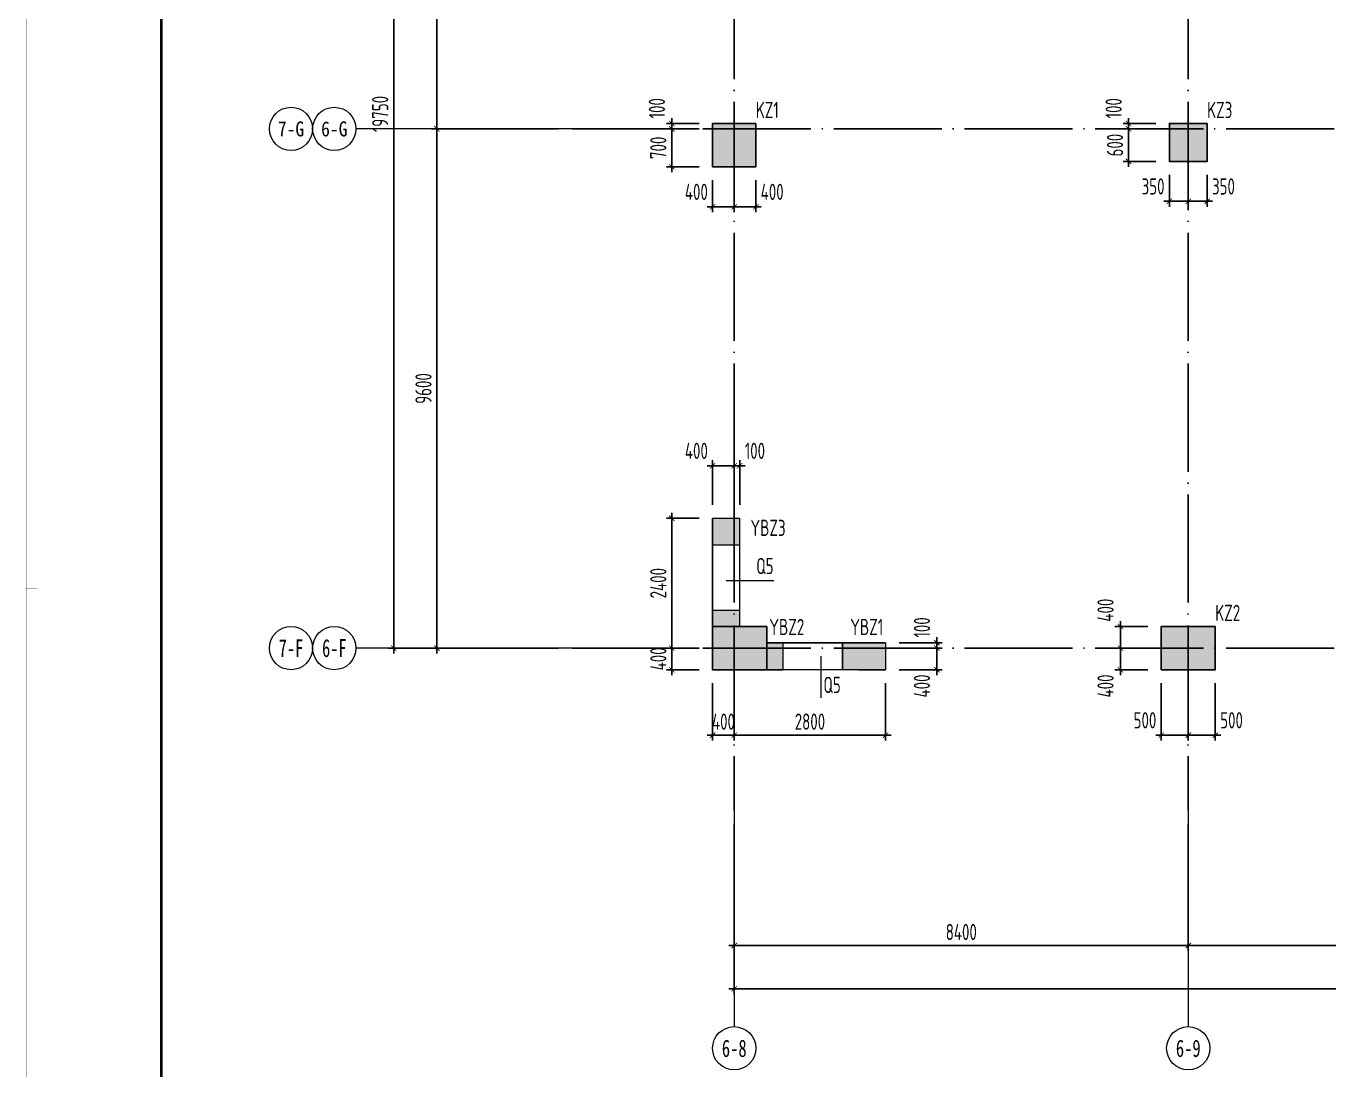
# Model space of a CAD drawing. Header units: millimetres. Extents: x -202076 to 1082610, y -439651 to 179350.
# Drawn here: x 89440 to 113545, y -23681 to -4380 of the extents above; entities that cross this region are included whole.
import ezdxf
from ezdxf.enums import TextEntityAlignment as Align

# ---------------------------------------------------------------- set-up
doc = ezdxf.new("R2010")
doc.units = ezdxf.units.MM
doc.header["$LTSCALE"] = 1000
doc.linetypes.add('DOTE', pattern=[2.42, 2, -0.2, 0.02, -0.2])
doc.linetypes.add('短虚线', pattern=[187.5, 125, -62.5])
for name, color, linetype in [('02-TEXT_轴号', 7, 'Continuous'), ('A_AXIS-轴线', 36, 'DOTE'), ('AXIS_TEXT', 7, 'Continuous'), ('COLU', 5, 'Continuous')]:
    doc.layers.add(name, color=color, linetype=linetype)
for name, color, linetype, lineweight in [('COLU_TEXT', 6, 'Continuous', 0), ('DIM', 3, 'Continuous', 0), ('WALL', 2, 'Continuous', 0), ('墙柱名称编号', 7, 'Continuous', 18), ('墙柱轮廓', 7, 'Continuous', 18), ('墙身名称编号', 3, 'Continuous', 18), ('墙身标注引线', 3, 'Continuous', 18), ('边缘构件填充', 253, 'Continuous', 18)]:
    doc.layers.add(name, color=color, linetype=linetype, lineweight=lineweight)
doc.styles.add('_TCH_AXIS', font='STXIHEI.TTF', dxfattribs={"width": 0.75})
doc.styles.add('COMPLEX', font='COMPLEX')
doc.styles.add('TSSD_Dimension', font='tssdeng.shx', dxfattribs={"width": 0.7, "bigfont": 'hztxt.shx'})
doc.styles.add('TSSD_Rein', font='tssdeng.shx', dxfattribs={"width": 0.7, "bigfont": 'hztxt.shx'})
doc.dimstyles.new('TSSD_100_100', dxfattribs={"dimtxt": 300, "dimasz": 100, "dimexe": 100, "dimexo": 250, "dimgap": 100, "dimtad": 1, "dimdec": 0, "dimzin": 0, "dimdsep": 46, "dimtxsty": 'TSSD_Dimension', "dimblk": 'ARCHTICK', "dimcen": 0, "dimdle": 100, "dimclrt": 7, "dimadec": 0, "dimazin": 0, "dimtfac": 1, "dimtdec": 0, "dimtix": 1, "dimtmove": 2, "dimatfit": 3, "dimfxl": 1, "dimtolj": 1, "dimtzin": 0, "dimarcsym": 0})

# ---------------------------------------------------------------- blocks, each defined once
blk = doc.blocks.new('_AXISO')
blk.add_circle((0, 0), 0.5)
at = {"layer": 'AXIS_TEXT', "style": 'COMPLEX', "width": 1.041667}
blk.add_attdef('A', text='', height=0.56, dxfattribs=at).set_placement((-0.25, -0.28), (0.25, -0.28), align=Align.FIT)
blk = doc.blocks.new('_ARCHTICK')
at = {"color": 0, "linetype": 'ByBlock', "const_width": 0.15}
blk.add_lwpolyline([(-0.5, -0.5), (0.5, 0.5)], dxfattribs=at)
blk = doc.blocks.new('*D254')
at = {"layer": 'Defpoints', "color": 0, "transparency": 16777216}
for p in [(97043, -6281), (99543, -6281), (99543, -15881)]:
    blk.add_point(p, dxfattribs=at)
at = {"layer": 'DIM', "color": 0, "lineweight": -2, "transparency": 16777216}
for p, q in [((97043, -15981), (97043, -6181)), ((99293, -6281), (96943, -6281)), ((99293, -15881), (96943, -15881))]:
    blk.add_line(p, q, dxfattribs=at)
at = {"layer": 'DIM', "color": 0, "lineweight": -2, "transparency": 16777216, "xscale": 100, "yscale": 100, "zscale": 100}
for p, rotation in [((97043, -6281), 90), ((97043, -15881), 270)]:
    blk.add_blockref('_ARCHTICK', p, dxfattribs=dict(at, rotation=rotation))
at = {"layer": 'DIM', "color": 7, "transparency": 16777216, "insert": (96793, -11081), "char_height": 300, "attachment_point": 5, "rotation": 90, "style": 'TSSD_Dimension'}
blk.add_mtext('\\A1;9600', dxfattribs=at)
blk = doc.blocks.new('*D255')
at = {"layer": 'Defpoints', "color": 0, "transparency": 16777216}
for p in [(97043, 3319), (99543, 3319), (99543, -6281)]:
    blk.add_point(p, dxfattribs=at)
at = {"layer": 'DIM', "color": 0, "lineweight": -2, "transparency": 16777216}
for p, q in [((97043, -6381), (97043, 3419)), ((99293, 3319), (96943, 3319)), ((99293, -6281), (96943, -6281))]:
    blk.add_line(p, q, dxfattribs=at)
at = {"layer": 'DIM', "color": 0, "lineweight": -2, "transparency": 16777216, "xscale": 100, "yscale": 100, "zscale": 100}
for p, rotation in [((97043, 3319), 90), ((97043, -6281), 270)]:
    blk.add_blockref('_ARCHTICK', p, dxfattribs=dict(at, rotation=rotation))
at = {"layer": 'DIM', "color": 7, "transparency": 16777216, "insert": (96793, -1481), "char_height": 300, "attachment_point": 5, "rotation": 90, "style": 'TSSD_Dimension'}
blk.add_mtext('\\A1;9600', dxfattribs=at)
blk = doc.blocks.new('*D257')
at = {"layer": 'Defpoints', "color": 0, "transparency": 16777216}
for p in [(96243, 3869), (99543, 3869), (99543, -15881)]:
    blk.add_point(p, dxfattribs=at)
at = {"layer": 'DIM', "color": 0, "lineweight": -2, "transparency": 16777216}
for p, q in [((99293, 3869), (96143, 3869)), ((96243, -15981), (96243, 3969)), ((99293, -15881), (96143, -15881))]:
    blk.add_line(p, q, dxfattribs=at)
at = {"layer": 'DIM', "color": 0, "lineweight": -2, "transparency": 16777216, "xscale": 100, "yscale": 100, "zscale": 100}
for p, rotation in [((96243, 3869), 90), ((96243, -15881), 270)]:
    blk.add_blockref('_ARCHTICK', p, dxfattribs=dict(at, rotation=rotation))
at = {"layer": 'DIM', "color": 7, "transparency": 16777216, "insert": (95993, -6006), "char_height": 300, "attachment_point": 5, "rotation": 90, "style": 'TSSD_Dimension'}
blk.add_mtext('\\A1;19750', dxfattribs=at)
blk = doc.blocks.new('*D262')
at = {"layer": 'Defpoints', "color": 0, "transparency": 16777216}
for p in [(102543, -18881), (110943, -18881), (110943, -21381)]:
    blk.add_point(p, dxfattribs=at)
at = {"layer": 'DIM', "color": 0, "lineweight": -2, "transparency": 16777216}
for p, q in [((102543, -19131), (102543, -21481)), ((110943, -19131), (110943, -21481)), ((102443, -21381), (111043, -21381))]:
    blk.add_line(p, q, dxfattribs=at)
at = {"layer": 'DIM', "color": 0, "lineweight": -2, "transparency": 16777216, "xscale": 100, "yscale": 100, "zscale": 100, "rotation": 180}
blk.add_blockref('_ARCHTICK', (102543, -21381), dxfattribs=at)
at = {"layer": 'DIM', "color": 0, "lineweight": -2, "transparency": 16777216, "xscale": 100, "yscale": 100, "zscale": 100}
blk.add_blockref('_ARCHTICK', (110943, -21381), dxfattribs=at)
at = {"layer": 'DIM', "color": 7, "transparency": 16777216, "insert": (106743, -21131), "char_height": 300, "attachment_point": 5, "style": 'TSSD_Dimension'}
blk.add_mtext('\\A1;8400', dxfattribs=at)
blk = doc.blocks.new('*D263')
at = {"layer": 'Defpoints', "color": 0, "transparency": 16777216}
for p in [(110943, -18881), (119343, -18881), (119343, -21381)]:
    blk.add_point(p, dxfattribs=at)
at = {"layer": 'DIM', "color": 0, "lineweight": -2, "transparency": 16777216}
for p, q in [((110943, -19131), (110943, -21481)), ((119343, -19131), (119343, -21481)), ((110843, -21381), (119443, -21381))]:
    blk.add_line(p, q, dxfattribs=at)
at = {"layer": 'DIM', "color": 0, "lineweight": -2, "transparency": 16777216, "xscale": 100, "yscale": 100, "zscale": 100, "rotation": 180}
blk.add_blockref('_ARCHTICK', (110943, -21381), dxfattribs=at)
at = {"layer": 'DIM', "color": 0, "lineweight": -2, "transparency": 16777216, "xscale": 100, "yscale": 100, "zscale": 100}
blk.add_blockref('_ARCHTICK', (119343, -21381), dxfattribs=at)
at = {"layer": 'DIM', "color": 7, "transparency": 16777216, "insert": (115143, -21131), "char_height": 300, "attachment_point": 5, "style": 'TSSD_Dimension'}
blk.add_mtext('\\A1;8400', dxfattribs=at)
blk = doc.blocks.new('*D268')
at = {"layer": 'Defpoints', "color": 0, "transparency": 16777216}
for p in [(102543, -18881), (152943, -18881), (102543, -22181)]:
    blk.add_point(p, dxfattribs=at)
at = {"layer": 'DIM', "color": 0, "lineweight": -2, "transparency": 16777216}
for p, q in [((102543, -19131), (102543, -22281)), ((152943, -19131), (152943, -22281)), ((153043, -22181), (102443, -22181))]:
    blk.add_line(p, q, dxfattribs=at)
at = {"layer": 'DIM', "color": 0, "lineweight": -2, "transparency": 16777216, "xscale": 100, "yscale": 100, "zscale": 100, "rotation": 180}
blk.add_blockref('_ARCHTICK', (102543, -22181), dxfattribs=at)
at = {"layer": 'DIM', "color": 0, "lineweight": -2, "transparency": 16777216, "xscale": 100, "yscale": 100, "zscale": 100}
blk.add_blockref('_ARCHTICK', (152943, -22181), dxfattribs=at)
at = {"layer": 'DIM', "color": 7, "transparency": 16777216, "insert": (127743, -21931), "char_height": 300, "attachment_point": 5, "style": 'TSSD_Dimension'}
blk.add_mtext('\\A1;50400', dxfattribs=at)
blk = doc.blocks.new('*D276')
at = {"layer": 'Defpoints', "color": 0, "transparency": 16777216}
for p in [(102143, -16281), (102543, -16281), (102543, -17491)]:
    blk.add_point(p, dxfattribs=at)
at = {"layer": 'DIM', "color": 0, "lineweight": -2, "transparency": 16777216}
for p, q in [((102143, -16531), (102143, -17591)), ((102543, -16531), (102543, -17591)), ((102143, -17491), (102043, -17491)), ((102143, -17491), (102543, -17491)), ((102543, -17491), (102643, -17491))]:
    blk.add_line(p, q, dxfattribs=at)
at = {"layer": 'DIM', "color": 0, "lineweight": -2, "transparency": 16777216, "xscale": 100, "yscale": 100, "zscale": 100}
blk.add_blockref('_ARCHTICK', (102143, -17491), dxfattribs=at)
at = {"layer": 'DIM', "color": 0, "lineweight": -2, "transparency": 16777216, "xscale": 100, "yscale": 100, "zscale": 100, "rotation": 180}
blk.add_blockref('_ARCHTICK', (102543, -17491), dxfattribs=at)
at = {"layer": 'DIM', "color": 7, "transparency": 16777216, "insert": (102343, -17241), "char_height": 300, "attachment_point": 5, "style": 'TSSD_Dimension'}
blk.add_mtext('\\A1;400', dxfattribs=at)
blk = doc.blocks.new('*D277')
at = {"layer": 'Defpoints', "color": 0, "transparency": 16777216}
for p in [(110443, -16281), (110943, -16281), (110943, -17491)]:
    blk.add_point(p, dxfattribs=at)
at = {"layer": 'DIM', "color": 0, "lineweight": -2, "transparency": 16777216}
for p, q in [((110443, -16531), (110443, -17591)), ((110943, -16531), (110943, -17591)), ((110343, -17491), (111043, -17491))]:
    blk.add_line(p, q, dxfattribs=at)
at = {"layer": 'DIM', "color": 0, "lineweight": -2, "transparency": 16777216, "xscale": 100, "yscale": 100, "zscale": 100, "rotation": 180}
blk.add_blockref('_ARCHTICK', (110443, -17491), dxfattribs=at)
at = {"layer": 'DIM', "color": 0, "lineweight": -2, "transparency": 16777216, "xscale": 100, "yscale": 100, "zscale": 100}
blk.add_blockref('_ARCHTICK', (110943, -17491), dxfattribs=at)
at = {"layer": 'DIM', "color": 7, "transparency": 16777216, "insert": (110142, -17216), "char_height": 300, "attachment_point": 5, "style": 'TSSD_Dimension'}
blk.add_mtext('\\A1;500', dxfattribs=at)
blk = doc.blocks.new('*D278')
at = {"layer": 'Defpoints', "color": 0, "transparency": 16777216}
for p in [(110943, -16281), (111443, -16281), (111443, -17491)]:
    blk.add_point(p, dxfattribs=at)
at = {"layer": 'DIM', "color": 0, "lineweight": -2, "transparency": 16777216}
for p, q in [((110943, -16531), (110943, -17591)), ((111443, -16531), (111443, -17591)), ((110843, -17491), (111543, -17491))]:
    blk.add_line(p, q, dxfattribs=at)
at = {"layer": 'DIM', "color": 0, "lineweight": -2, "transparency": 16777216, "xscale": 100, "yscale": 100, "zscale": 100, "rotation": 180}
blk.add_blockref('_ARCHTICK', (110943, -17491), dxfattribs=at)
at = {"layer": 'DIM', "color": 0, "lineweight": -2, "transparency": 16777216, "xscale": 100, "yscale": 100, "zscale": 100}
blk.add_blockref('_ARCHTICK', (111443, -17491), dxfattribs=at)
at = {"layer": 'DIM', "color": 7, "transparency": 16777216, "insert": (111744, -17216), "char_height": 300, "attachment_point": 5, "style": 'TSSD_Dimension'}
blk.add_mtext('\\A1;500', dxfattribs=at)
blk = doc.blocks.new('*D289')
at = {"layer": 'Defpoints', "color": 0, "transparency": 16777216}
for p in [(102543, -12509), (102143, -13481), (102543, -13481)]:
    blk.add_point(p, dxfattribs=at)
at = {"layer": 'DIM', "color": 0, "lineweight": -2, "transparency": 16777216}
for p, q in [((102043, -12509), (102643, -12509)), ((102143, -13231), (102143, -12409)), ((102543, -13231), (102543, -12409))]:
    blk.add_line(p, q, dxfattribs=at)
at = {"layer": 'DIM', "color": 0, "lineweight": -2, "transparency": 16777216, "xscale": 100, "yscale": 100, "zscale": 100, "rotation": 180}
blk.add_blockref('_ARCHTICK', (102143, -12509), dxfattribs=at)
at = {"layer": 'DIM', "color": 0, "lineweight": -2, "transparency": 16777216, "xscale": 100, "yscale": 100, "zscale": 100}
blk.add_blockref('_ARCHTICK', (102543, -12509), dxfattribs=at)
at = {"layer": 'DIM', "color": 7, "transparency": 16777216, "insert": (101842, -12234), "char_height": 300, "attachment_point": 5, "style": 'TSSD_Dimension'}
blk.add_mtext('\\A1;400', dxfattribs=at)
blk = doc.blocks.new('*D290')
at = {"layer": 'Defpoints', "color": 0, "transparency": 16777216}
for p in [(102643, -12509), (102543, -13481), (102643, -13481)]:
    blk.add_point(p, dxfattribs=at)
at = {"layer": 'DIM', "color": 0, "lineweight": -2, "transparency": 16777216}
for p, q in [((102543, -12509), (102443, -12509)), ((102543, -13231), (102543, -12409)), ((102543, -12509), (102643, -12509)), ((102643, -13231), (102643, -12409)), ((102643, -12509), (102743, -12509))]:
    blk.add_line(p, q, dxfattribs=at)
at = {"layer": 'DIM', "color": 0, "lineweight": -2, "transparency": 16777216, "xscale": 100, "yscale": 100, "zscale": 100}
blk.add_blockref('_ARCHTICK', (102543, -12509), dxfattribs=at)
at = {"layer": 'DIM', "color": 0, "lineweight": -2, "transparency": 16777216, "xscale": 100, "yscale": 100, "zscale": 100, "rotation": 180}
blk.add_blockref('_ARCHTICK', (102643, -12509), dxfattribs=at)
at = {"layer": 'DIM', "color": 7, "transparency": 16777216, "insert": (102925, -12234), "char_height": 300, "attachment_point": 5, "style": 'TSSD_Dimension'}
blk.add_mtext('\\A1;100', dxfattribs=at)
blk = doc.blocks.new('*D293')
at = {"layer": 'Defpoints', "color": 0, "transparency": 16777216}
for p in [(101387, -13481), (102143, -13481), (102143, -15881)]:
    blk.add_point(p, dxfattribs=at)
at = {"layer": 'DIM', "color": 0, "lineweight": -2, "transparency": 16777216}
for p, q in [((101893, -13481), (101287, -13481)), ((101387, -15981), (101387, -13381)), ((101893, -15881), (101287, -15881))]:
    blk.add_line(p, q, dxfattribs=at)
at = {"layer": 'DIM', "color": 0, "lineweight": -2, "transparency": 16777216, "xscale": 100, "yscale": 100, "zscale": 100}
for p, rotation in [((101387, -13481), 90), ((101387, -15881), 270)]:
    blk.add_blockref('_ARCHTICK', p, dxfattribs=dict(at, rotation=rotation))
at = {"layer": 'DIM', "color": 7, "transparency": 16777216, "insert": (101137, -14681), "char_height": 300, "attachment_point": 5, "rotation": 90, "style": 'TSSD_Dimension'}
blk.add_mtext('\\A1;2400', dxfattribs=at)
blk = doc.blocks.new('*D294')
at = {"layer": 'Defpoints', "color": 0, "transparency": 16777216}
for p in [(101387, -6281), (102143, -6281), (102143, -6981)]:
    blk.add_point(p, dxfattribs=at)
at = {"layer": 'DIM', "color": 0, "lineweight": -2, "transparency": 16777216}
for p, q in [((101387, -7081), (101387, -6181)), ((101893, -6281), (101287, -6281)), ((101893, -6981), (101287, -6981))]:
    blk.add_line(p, q, dxfattribs=at)
at = {"layer": 'DIM', "color": 0, "lineweight": -2, "transparency": 16777216, "xscale": 100, "yscale": 100, "zscale": 100}
for p, rotation in [((101387, -6281), 90), ((101387, -6981), 270)]:
    blk.add_blockref('_ARCHTICK', p, dxfattribs=dict(at, rotation=rotation))
at = {"layer": 'DIM', "color": 7, "transparency": 16777216, "insert": (101137, -6631), "char_height": 300, "attachment_point": 5, "rotation": 90, "style": 'TSSD_Dimension'}
blk.add_mtext('\\A1;700', dxfattribs=at)
blk = doc.blocks.new('*D295')
at = {"layer": 'Defpoints', "color": 0, "transparency": 16777216}
for p in [(101387, -6181), (102143, -6181), (102143, -6281)]:
    blk.add_point(p, dxfattribs=at)
at = {"layer": 'DIM', "color": 0, "lineweight": -2, "transparency": 16777216}
for p, q in [((101893, -6181), (101287, -6181)), ((101387, -6181), (101387, -6081)), ((101387, -6281), (101387, -6181)), ((101893, -6281), (101287, -6281)), ((101387, -6281), (101387, -6381))]:
    blk.add_line(p, q, dxfattribs=at)
at = {"layer": 'DIM', "color": 0, "lineweight": -2, "transparency": 16777216, "xscale": 100, "yscale": 100, "zscale": 100}
for p, rotation in [((101387, -6181), 270), ((101387, -6281), 90)]:
    blk.add_blockref('_ARCHTICK', p, dxfattribs=dict(at, rotation=rotation))
at = {"layer": 'DIM', "color": 7, "transparency": 16777216, "insert": (101112, -5899), "char_height": 300, "attachment_point": 5, "rotation": 90, "style": 'TSSD_Dimension'}
blk.add_mtext('\\A1;100', dxfattribs=at)
blk = doc.blocks.new('*D298')
at = {"layer": 'Defpoints', "color": 0, "transparency": 16777216}
for p in [(105343, -15881), (106291, -15881), (105343, -16281)]:
    blk.add_point(p, dxfattribs=at)
at = {"layer": 'DIM', "color": 0, "lineweight": -2, "transparency": 16777216}
for p, q in [((105593, -15881), (106391, -15881)), ((106291, -16381), (106291, -15781)), ((105593, -16281), (106391, -16281))]:
    blk.add_line(p, q, dxfattribs=at)
at = {"layer": 'DIM', "color": 0, "lineweight": -2, "transparency": 16777216, "xscale": 100, "yscale": 100, "zscale": 100}
for p, rotation in [((106291, -15881), 90), ((106291, -16281), 270)]:
    blk.add_blockref('_ARCHTICK', p, dxfattribs=dict(at, rotation=rotation))
at = {"layer": 'DIM', "color": 7, "transparency": 16777216, "insert": (106016, -16582), "char_height": 300, "attachment_point": 5, "rotation": 90, "style": 'TSSD_Dimension'}
blk.add_mtext('\\A1;400', dxfattribs=at)
blk = doc.blocks.new('*D299')
at = {"layer": 'Defpoints', "color": 0, "transparency": 16777216}
for p in [(105343, -15781), (105343, -15881), (106291, -15781)]:
    blk.add_point(p, dxfattribs=at)
at = {"layer": 'DIM', "color": 0, "lineweight": -2, "transparency": 16777216}
for p, q in [((105593, -15781), (106391, -15781)), ((105593, -15881), (106391, -15881)), ((106291, -15781), (106291, -15681)), ((106291, -15881), (106291, -15781)), ((106291, -15881), (106291, -15981))]:
    blk.add_line(p, q, dxfattribs=at)
at = {"layer": 'DIM', "color": 0, "lineweight": -2, "transparency": 16777216, "xscale": 100, "yscale": 100, "zscale": 100}
for p, rotation in [((106291, -15781), 270), ((106291, -15881), 90)]:
    blk.add_blockref('_ARCHTICK', p, dxfattribs=dict(at, rotation=rotation))
at = {"layer": 'DIM', "color": 7, "transparency": 16777216, "insert": (106016, -15499), "char_height": 300, "attachment_point": 5, "rotation": 90, "style": 'TSSD_Dimension'}
blk.add_mtext('\\A1;100', dxfattribs=at)
blk = doc.blocks.new('*D308')
at = {"layer": 'Defpoints', "color": 0, "transparency": 16777216}
for p in [(102143, -6981), (102543, -6981), (102543, -7720)]:
    blk.add_point(p, dxfattribs=at)
at = {"layer": 'DIM', "color": 0, "lineweight": -2, "transparency": 16777216}
for p, q in [((102143, -7231), (102143, -7820)), ((102543, -7231), (102543, -7820)), ((102043, -7720), (102643, -7720))]:
    blk.add_line(p, q, dxfattribs=at)
at = {"layer": 'DIM', "color": 0, "lineweight": -2, "transparency": 16777216, "xscale": 100, "yscale": 100, "zscale": 100, "rotation": 180}
blk.add_blockref('_ARCHTICK', (102143, -7720), dxfattribs=at)
at = {"layer": 'DIM', "color": 0, "lineweight": -2, "transparency": 16777216, "xscale": 100, "yscale": 100, "zscale": 100}
blk.add_blockref('_ARCHTICK', (102543, -7720), dxfattribs=at)
at = {"layer": 'DIM', "color": 7, "transparency": 16777216, "insert": (101842, -7445), "char_height": 300, "attachment_point": 5, "style": 'TSSD_Dimension'}
blk.add_mtext('\\A1;400', dxfattribs=at)
blk = doc.blocks.new('*D309')
at = {"layer": 'Defpoints', "color": 0, "transparency": 16777216}
for p in [(102543, -6981), (102943, -6981), (102943, -7720)]:
    blk.add_point(p, dxfattribs=at)
at = {"layer": 'DIM', "color": 0, "lineweight": -2, "transparency": 16777216}
for p, q in [((102543, -7231), (102543, -7820)), ((102943, -7231), (102943, -7820)), ((102443, -7720), (103043, -7720))]:
    blk.add_line(p, q, dxfattribs=at)
at = {"layer": 'DIM', "color": 0, "lineweight": -2, "transparency": 16777216, "xscale": 100, "yscale": 100, "zscale": 100, "rotation": 180}
blk.add_blockref('_ARCHTICK', (102543, -7720), dxfattribs=at)
at = {"layer": 'DIM', "color": 0, "lineweight": -2, "transparency": 16777216, "xscale": 100, "yscale": 100, "zscale": 100}
blk.add_blockref('_ARCHTICK', (102943, -7720), dxfattribs=at)
at = {"layer": 'DIM', "color": 7, "transparency": 16777216, "insert": (103244, -7445), "char_height": 300, "attachment_point": 5, "style": 'TSSD_Dimension'}
blk.add_mtext('\\A1;400', dxfattribs=at)
blk = doc.blocks.new('*D310')
at = {"layer": 'Defpoints', "color": 0, "transparency": 16777216}
for p in [(109837, -6281), (110593, -6281), (110593, -6881)]:
    blk.add_point(p, dxfattribs=at)
at = {"layer": 'DIM', "color": 0, "lineweight": -2, "transparency": 16777216}
for p, q in [((109837, -6281), (109837, -6181)), ((110343, -6281), (109737, -6281)), ((109837, -6881), (109837, -6281)), ((110343, -6881), (109737, -6881)), ((109837, -6881), (109837, -6981))]:
    blk.add_line(p, q, dxfattribs=at)
at = {"layer": 'DIM', "color": 0, "lineweight": -2, "transparency": 16777216, "xscale": 100, "yscale": 100, "zscale": 100}
for p, rotation in [((109837, -6281), 270), ((109837, -6881), 90)]:
    blk.add_blockref('_ARCHTICK', p, dxfattribs=dict(at, rotation=rotation))
at = {"layer": 'DIM', "color": 7, "transparency": 16777216, "insert": (109587, -6581), "char_height": 300, "attachment_point": 5, "rotation": 90, "style": 'TSSD_Dimension'}
blk.add_mtext('\\A1;600', dxfattribs=at)
blk = doc.blocks.new('*D311')
at = {"layer": 'Defpoints', "color": 0, "transparency": 16777216}
for p in [(109837, -6181), (110593, -6181), (110593, -6281)]:
    blk.add_point(p, dxfattribs=at)
at = {"layer": 'DIM', "color": 0, "lineweight": -2, "transparency": 16777216}
for p, q in [((110343, -6181), (109737, -6181)), ((109837, -6181), (109837, -6081)), ((109837, -6281), (109837, -6181)), ((110343, -6281), (109737, -6281)), ((109837, -6281), (109837, -6381))]:
    blk.add_line(p, q, dxfattribs=at)
at = {"layer": 'DIM', "color": 0, "lineweight": -2, "transparency": 16777216, "xscale": 100, "yscale": 100, "zscale": 100}
for p, rotation in [((109837, -6181), 270), ((109837, -6281), 90)]:
    blk.add_blockref('_ARCHTICK', p, dxfattribs=dict(at, rotation=rotation))
at = {"layer": 'DIM', "color": 7, "transparency": 16777216, "insert": (109562, -5899), "char_height": 300, "attachment_point": 5, "rotation": 90, "style": 'TSSD_Dimension'}
blk.add_mtext('\\A1;100', dxfattribs=at)
blk = doc.blocks.new('*D312')
at = {"layer": 'Defpoints', "color": 0, "transparency": 16777216}
for p in [(110593, -6881), (110943, -6881), (110943, -7620)]:
    blk.add_point(p, dxfattribs=at)
at = {"layer": 'DIM', "color": 0, "lineweight": -2, "transparency": 16777216}
for p, q in [((110593, -7131), (110593, -7720)), ((110943, -7131), (110943, -7720)), ((110493, -7620), (111043, -7620))]:
    blk.add_line(p, q, dxfattribs=at)
at = {"layer": 'DIM', "color": 0, "lineweight": -2, "transparency": 16777216, "xscale": 100, "yscale": 100, "zscale": 100, "rotation": 180}
blk.add_blockref('_ARCHTICK', (110593, -7620), dxfattribs=at)
at = {"layer": 'DIM', "color": 0, "lineweight": -2, "transparency": 16777216, "xscale": 100, "yscale": 100, "zscale": 100}
blk.add_blockref('_ARCHTICK', (110943, -7620), dxfattribs=at)
at = {"layer": 'DIM', "color": 7, "transparency": 16777216, "insert": (110292, -7345), "char_height": 300, "attachment_point": 5, "style": 'TSSD_Dimension'}
blk.add_mtext('\\A1;350', dxfattribs=at)
blk = doc.blocks.new('*D313')
at = {"layer": 'Defpoints', "color": 0, "transparency": 16777216}
for p in [(110943, -6881), (111293, -6881), (111293, -7620)]:
    blk.add_point(p, dxfattribs=at)
at = {"layer": 'DIM', "color": 0, "lineweight": -2, "transparency": 16777216}
for p, q in [((110943, -7131), (110943, -7720)), ((111293, -7131), (111293, -7720)), ((110843, -7620), (111393, -7620))]:
    blk.add_line(p, q, dxfattribs=at)
at = {"layer": 'DIM', "color": 0, "lineweight": -2, "transparency": 16777216, "xscale": 100, "yscale": 100, "zscale": 100, "rotation": 180}
blk.add_blockref('_ARCHTICK', (110943, -7620), dxfattribs=at)
at = {"layer": 'DIM', "color": 0, "lineweight": -2, "transparency": 16777216, "xscale": 100, "yscale": 100, "zscale": 100}
blk.add_blockref('_ARCHTICK', (111293, -7620), dxfattribs=at)
at = {"layer": 'DIM', "color": 7, "transparency": 16777216, "insert": (111594, -7345), "char_height": 300, "attachment_point": 5, "style": 'TSSD_Dimension'}
blk.add_mtext('\\A1;350', dxfattribs=at)
blk = doc.blocks.new('*D314')
at = {"layer": 'Defpoints', "color": 0, "transparency": 16777216}
for p in [(109687, -15881), (110443, -15881), (110443, -16281)]:
    blk.add_point(p, dxfattribs=at)
at = {"layer": 'DIM', "color": 0, "lineweight": -2, "transparency": 16777216}
for p, q in [((110193, -15881), (109587, -15881)), ((109687, -16381), (109687, -15781)), ((110193, -16281), (109587, -16281))]:
    blk.add_line(p, q, dxfattribs=at)
at = {"layer": 'DIM', "color": 0, "lineweight": -2, "transparency": 16777216, "xscale": 100, "yscale": 100, "zscale": 100}
for p, rotation in [((109687, -15881), 90), ((109687, -16281), 270)]:
    blk.add_blockref('_ARCHTICK', p, dxfattribs=dict(at, rotation=rotation))
at = {"layer": 'DIM', "color": 7, "transparency": 16777216, "insert": (109412, -16582), "char_height": 300, "attachment_point": 5, "rotation": 90, "style": 'TSSD_Dimension'}
blk.add_mtext('\\A1;400', dxfattribs=at)
blk = doc.blocks.new('*D315')
at = {"layer": 'Defpoints', "color": 0, "transparency": 16777216}
for p in [(109687, -15481), (110443, -15481), (110443, -15881)]:
    blk.add_point(p, dxfattribs=at)
at = {"layer": 'DIM', "color": 0, "lineweight": -2, "transparency": 16777216}
for p, q in [((109687, -15981), (109687, -15381)), ((110193, -15481), (109587, -15481)), ((110193, -15881), (109587, -15881))]:
    blk.add_line(p, q, dxfattribs=at)
at = {"layer": 'DIM', "color": 0, "lineweight": -2, "transparency": 16777216, "xscale": 100, "yscale": 100, "zscale": 100}
for p, rotation in [((109687, -15481), 90), ((109687, -15881), 270)]:
    blk.add_blockref('_ARCHTICK', p, dxfattribs=dict(at, rotation=rotation))
at = {"layer": 'DIM', "color": 7, "transparency": 16777216, "insert": (109412, -15180), "char_height": 300, "attachment_point": 5, "rotation": 90, "style": 'TSSD_Dimension'}
blk.add_mtext('\\A1;400', dxfattribs=at)
blk = doc.blocks.new('*D354')
at = {"layer": 'Defpoints', "color": 0, "transparency": 16777216}
for p in [(102543, -16281), (105343, -16281), (105343, -17491)]:
    blk.add_point(p, dxfattribs=at)
at = {"layer": 'DIM', "color": 0, "lineweight": -2, "transparency": 16777216}
for p, q in [((102543, -16531), (102543, -17591)), ((105343, -16531), (105343, -17591)), ((102443, -17491), (105443, -17491))]:
    blk.add_line(p, q, dxfattribs=at)
at = {"layer": 'DIM', "color": 0, "lineweight": -2, "transparency": 16777216, "xscale": 100, "yscale": 100, "zscale": 100, "rotation": 180}
blk.add_blockref('_ARCHTICK', (102543, -17491), dxfattribs=at)
at = {"layer": 'DIM', "color": 0, "lineweight": -2, "transparency": 16777216, "xscale": 100, "yscale": 100, "zscale": 100}
blk.add_blockref('_ARCHTICK', (105343, -17491), dxfattribs=at)
at = {"layer": 'DIM', "color": 7, "transparency": 16777216, "insert": (103943, -17241), "char_height": 300, "attachment_point": 5, "style": 'TSSD_Dimension'}
blk.add_mtext('\\A1;2800', dxfattribs=at)
blk = doc.blocks.new('*D648')
at = {"layer": 'Defpoints', "color": 0, "transparency": 16777216}
for p in [(101387, -15881), (102143, -15881), (102143, -16281)]:
    blk.add_point(p, dxfattribs=at)
at = {"layer": 'DIM', "color": 0, "lineweight": -2, "transparency": 16777216}
for p, q in [((101893, -15881), (101287, -15881)), ((101387, -15881), (101387, -15781)), ((101387, -16281), (101387, -15881)), ((101893, -16281), (101287, -16281)), ((101387, -16281), (101387, -16381))]:
    blk.add_line(p, q, dxfattribs=at)
at = {"layer": 'DIM', "color": 0, "lineweight": -2, "transparency": 16777216, "xscale": 100, "yscale": 100, "zscale": 100}
for p, rotation in [((101387, -15881), 270), ((101387, -16281), 90)]:
    blk.add_blockref('_ARCHTICK', p, dxfattribs=dict(at, rotation=rotation))
at = {"layer": 'DIM', "color": 7, "transparency": 16777216, "insert": (101137, -16081), "char_height": 300, "attachment_point": 5, "rotation": 90, "style": 'TSSD_Dimension'}
blk.add_mtext('\\A1;400', dxfattribs=at)
blk = doc.blocks.new('图框-A1')
for points, const_width in [([(0, 0), (841, 0), (841, 594), (0, 594)], 0.05), ([(766, 584), (25, 584), (25, 10), (766, 10)], 0.5)]:
    blk.add_lwpolyline(points, close=True, dxfattribs=dict(const_width=const_width))
at = {"const_width": 0.05}
blk.add_lwpolyline([(0, 297), (2, 297)], dxfattribs=at)

msp = doc.modelspace()

# ---------------------------------------------------------------- hatches: boundary and pattern name
at = {"layer": '边缘构件填充'}
h = msp.add_hatch(color=256, dxfattribs=at)
h.dxf.hatch_style = 1
h.paths.add_polyline_path([(102942.7, -6181), (102142.7, -6181), (102142.7, -6981), (102942.7, -6981)])
h = msp.add_hatch(color=256, dxfattribs=at)
h.dxf.hatch_style = 1
h.paths.add_polyline_path([(111292.7, -6181), (110592.7, -6181), (110592.7, -6881), (111292.7, -6881)])
h = msp.add_hatch(color=256, dxfattribs=at)
h.dxf.hatch_style = 1
h.paths.add_polyline_path([(102142.7, -13981), (102142.7, -13481), (102642.7, -13481), (102642.7, -13981)])
h = msp.add_hatch(color=256, dxfattribs=at)
h.dxf.hatch_style = 1
h.paths.add_polyline_path([(102142.7, -16281), (102142.7, -15181), (102642.7, -15181), (102642.7, -15481), (103142.7, -15481), (103142.7, -15781), (103442.7, -15781), (103442.7, -16281)], flags=17)
h.paths.add_polyline_path([(103442.7, -16281), (102142.7, -16281)], flags=0)
h = msp.add_hatch(color=256, dxfattribs=at)
h.dxf.hatch_style = 1
h.paths.add_polyline_path([(111442.7, -15481), (110442.7, -15481), (110442.7, -16281), (111442.7, -16281)])
h = msp.add_hatch(color=256, dxfattribs=at)
h.dxf.hatch_style = 1
h.paths.add_polyline_path([(105342.7, -15781), (104542.7, -15781), (104542.7, -16281), (105342.7, -16281)])

# ---------------------------------------------------------------- linework, layer by layer
at = {"layer": 'A_AXIS-轴线'}
for p, q in [((102542.7, 6319), (102542.7, -18881)), ((110942.7, 6319), (110942.7, -18881))]:
    msp.add_line(p, q, dxfattribs=at)
for points in [[(99542.7, -6281), (155943, -6281)], [(99542.7, -15881), (155943, -15881)]]:
    msp.add_lwpolyline(points, dxfattribs=at)
at = {"layer": 'COLU'}
for points in [[(102942.7, -6181), (102142.7, -6181), (102142.7, -6981), (102942.7, -6981)], [(111292.7, -6181), (110592.7, -6181), (110592.7, -6881), (111292.7, -6881)], [(103142.7, -15481), (102142.7, -15481), (102142.7, -16281), (103142.7, -16281)], [(111442.7, -15481), (110442.7, -15481), (110442.7, -16281), (111442.7, -16281)]]:
    msp.add_lwpolyline(points, close=True, dxfattribs=at)
at = {"layer": 'DIM'}
for p, q in [((99542.7, -6281), (95542.7, -6281)), ((99542.7, -15881), (95542.7, -15881)), ((102542.7, -18881), (102542.7, -22881)), ((110942.7, -18881), (110942.7, -22881))]:
    msp.add_line(p, q, dxfattribs=at)
at = {"layer": 'WALL'}
for points in [[(102142.7, -13481), (102142.7, -15481), (102142.7, -13481), (102642.7, -13481), (102642.7, -15481)], [(105342.7, -15781), (103142.7, -15781), (105342.7, -15781), (105342.7, -16281), (103142.7, -16281)]]:
    msp.add_lwpolyline(points, dxfattribs=at)
at = {"layer": '墙柱轮廓'}
for points in [[(102142.7, -13981), (102142.7, -13481), (102642.7, -13481), (102642.7, -13981), (102142.7, -13981)], [(102142.7, -16281), (102142.7, -15181), (102642.7, -15181), (102642.7, -15481), (103142.7, -15481), (103142.7, -15781), (103442.7, -15781), (103442.7, -16281), (102142.7, -16281), (103442.7, -16281)]]:
    msp.add_lwpolyline(points, dxfattribs=at)
at = {"layer": '墙柱轮廓', "linetype": '短虚线'}
msp.add_lwpolyline([(104542.7, -15781), (104542.7, -16281), (104542.7, -15781), (105342.7, -15781), (105342.7, -16281), (104842.7, -16281), (105342.7, -16281)], dxfattribs=at)
at = {"layer": '墙身标注引线'}
for p, q in [((102392.7, -14630.7), (103275.2, -14630.7)), ((104142.7, -16031), (104142.7, -16802.1))]:
    msp.add_line(p, q, dxfattribs=at)

# ---------------------------------------------------------------- block references
at = {"xscale": 100, "yscale": 100, "zscale": 100}
msp.add_blockref('图框-A1', (89442.7, -44481), dxfattribs=at)
at = {"layer": 'DIM'}
ref = msp.add_blockref('_AXISO', (94342.7, -6281), dxfattribs=dict(at, xscale=800, yscale=800, zscale=800))
ref.add_attrib('A', '7-G', dxfattribs={"layer": '02-TEXT_轴号', "height": 277.76, "style": '_TCH_AXIS', "width": 0.743037}).set_placement((94099.5, -6419.9), (94585.8, -6419.9), align=Align.FIT)
ref = msp.add_blockref('_AXISO', (95142.7, -6281), dxfattribs=dict(at, xscale=800, yscale=800, zscale=800))
ref.add_attrib('A', '6-G', dxfattribs={"layer": '02-TEXT_轴号', "height": 277.76, "style": '_TCH_AXIS', "width": 0.743037}).set_placement((94899.5, -6419.9), (95385.8, -6419.9), align=Align.FIT)
ref = msp.add_blockref('_AXISO', (94342.7, -15881), dxfattribs=dict(at, xscale=800, yscale=800, zscale=800))
ref.add_attrib('A', '7-F', dxfattribs={"layer": '02-TEXT_轴号', "height": 325.94, "style": '_TCH_AXIS', "width": 0.761209}).set_placement((94115, -16044), (94570.3, -16044), align=Align.FIT)
ref = msp.add_blockref('_AXISO', (95142.7, -15881), dxfattribs=dict(at, xscale=800, yscale=800, zscale=800))
ref.add_attrib('A', '6-F', dxfattribs={"layer": '02-TEXT_轴号', "height": 331.15, "style": '_TCH_AXIS', "width": 0.743037}).set_placement((94916.9, -16046.6), (95368.5, -16046.6), align=Align.FIT)
ref = msp.add_blockref('_AXISO', (102542.7, -23281), dxfattribs=dict(at, xscale=800, yscale=800, zscale=800))
ref.add_attrib('A', '6-8', dxfattribs={"layer": '02-TEXT_轴号', "height": 320.57, "style": '_TCH_AXIS', "width": 0.743037}).set_placement((102313.1, -23441.3), (102772.2, -23441.3), align=Align.FIT)
ref = msp.add_blockref('_AXISO', (110942.7, -23281), dxfattribs=dict(at, xscale=800, yscale=800, zscale=800))
ref.add_attrib('A', '6-9', dxfattribs={"layer": '02-TEXT_轴号', "height": 320.57, "style": '_TCH_AXIS', "width": 0.743037}).set_placement((110713.1, -23441.3), (111172.2, -23441.3), align=Align.FIT)

# ---------------------------------------------------------------- texts
at = {"layer": 'COLU_TEXT', "linetype": 'Continuous', "style": 'TSSD_Rein', "width": 0.7}
for s, p in [('KZ1', (102942.7, -6081)), ('KZ3', (111292.7, -6081)), ('KZ2', (111442.7, -15381))]:
    msp.add_text(s, height=300, dxfattribs=at).set_placement(p)
at = {"layer": '墙柱名称编号', "color": 2, "linetype": 'Continuous', "style": 'TSSD_Rein', "width": 0.7}
for s, p in [('YBZ3', (102842.7, -13897.4)), ('YBZ2', (103192.1, -15731)), ('YBZ1', (104689, -15731))]:
    msp.add_text(s, height=300, dxfattribs=at).set_placement(p, align=Align.BOTTOM_LEFT)
at = {"layer": '墙身名称编号', "linetype": 'Continuous', "style": 'TSSD_Rein', "width": 0.7}
for p in [(102949.8, -14604), (104192.7, -16802.1)]:
    msp.add_text('Q5', height=300, dxfattribs=at).set_placement(p, align=Align.BOTTOM_LEFT)

# ---------------------------------------------------------------- dimensions: what is measured, and where the dimension line sits
at = {"layer": 'DIM'}
for base, p1, p2, picture, middle in [((96242.7, 3869), (99542.7, -15881), (99542.7, 3869), '*D257', (95992.7, -6006)), ((97042.7, 3319), (99542.7, -6281), (99542.7, 3319), '*D255', (96792.7, -1481)), ((97042.7, -6281), (99542.7, -15881), (99542.7, -6281), '*D254', (96792.7, -11081)), ((101387.4, -6281), (102142.7, -6981), (102142.7, -6281), '*D294', (101137.4, -6631)), ((109837.4, -6281), (110592.7, -6881), (110592.7, -6281), '*D310', (109587.4, -6581)), ((101387.4, -13481), (102142.7, -15881), (102142.7, -13481), '*D293', (101137.4, -14681)), ((101387.4, -15881), (102142.7, -16281), (102142.7, -15881), '*D648', (101137.4, -16081))]:
    dim = msp.add_linear_dim(base=base, p1=p1, p2=p2, angle=90, dimstyle='TSSD_100_100', dxfattribs=at)
    dim.commit()
    dim.dimension.update_dxf_attribs({"geometry": picture, "text_midpoint": middle})
for base, p1, p2, picture, middle in [((101387.4, -6181), (102142.7, -6281), (102142.7, -6181), '*D295', (101112.4, -5898.8)), ((109837.4, -6181), (110592.7, -6281), (110592.7, -6181), '*D311', (109562.4, -5898.8)), ((109687.4, -15481), (110442.7, -15881), (110442.7, -15481), '*D315', (109412.4, -15179.9)), ((106290.8, -15781), (105342.7, -15881), (105342.7, -15781), '*D299', (106015.8, -15498.8)), ((106290.8, -15881), (105342.7, -16281), (105342.7, -15881), '*D298', (106015.8, -16582.1)), ((109687.4, -15881), (110442.7, -16281), (110442.7, -15881), '*D314', (109412.4, -16582.1))]:
    dim = msp.add_linear_dim(base=base, p1=p1, p2=p2, angle=90, dimstyle='TSSD_100_100', dxfattribs=at)
    dim.commit()
    dim.dimension.update_dxf_attribs({"geometry": picture, "text_midpoint": middle, "dimtype": 160})
for base, p1, p2, picture, middle in [((102542.7, -7720.5), (102142.7, -6981), (102542.7, -6981), '*D308', (101841.6, -7445.5)), ((102942.7, -7720.5), (102542.7, -6981), (102942.7, -6981), '*D309', (103243.7, -7445.5)), ((110942.7, -7620.5), (110592.7, -6881), (110942.7, -6881), '*D312', (110291.6, -7345.5)), ((111292.7, -7620.5), (110942.7, -6881), (111292.7, -6881), '*D313', (111593.7, -7345.5)), ((102542.7, -12509), (102142.7, -13481), (102542.7, -13481), '*D289', (101841.6, -12234)), ((102642.7, -12509), (102542.7, -13481), (102642.7, -13481), '*D290', (102924.9, -12234)), ((110942.7, -17491.3), (110442.7, -16281), (110942.7, -16281), '*D277', (110141.6, -17216.3)), ((111442.7, -17491.3), (110942.7, -16281), (111442.7, -16281), '*D278', (111743.7, -17216.3))]:
    dim = msp.add_linear_dim(base=base, p1=p1, p2=p2, dimstyle='TSSD_100_100', dxfattribs=at)
    dim.commit()
    dim.dimension.update_dxf_attribs({"geometry": picture, "text_midpoint": middle, "dimtype": 160})
for base, p1, p2, picture, middle in [((102542.7, -17491.3), (102142.7, -16281), (102542.7, -16281), '*D276', (102342.7, -17241.3)), ((105342.7, -17491.3), (102542.7, -16281), (105342.7, -16281), '*D354', (103942.7, -17241.3)), ((110942.7, -21381), (102542.7, -18881), (110942.7, -18881), '*D262', (106742.7, -21131)), ((102542.7, -22181), (152942.7, -18881), (102542.7, -18881), '*D268', (127742.7, -21931)), ((119342.7, -21381), (110942.7, -18881), (119342.7, -18881), '*D263', (115142.7, -21131))]:
    dim = msp.add_linear_dim(base=base, p1=p1, p2=p2, dimstyle='TSSD_100_100', dxfattribs=at)
    dim.commit()
    dim.dimension.update_dxf_attribs({"geometry": picture, "text_midpoint": middle})

doc.saveas('drawing.dxf')
